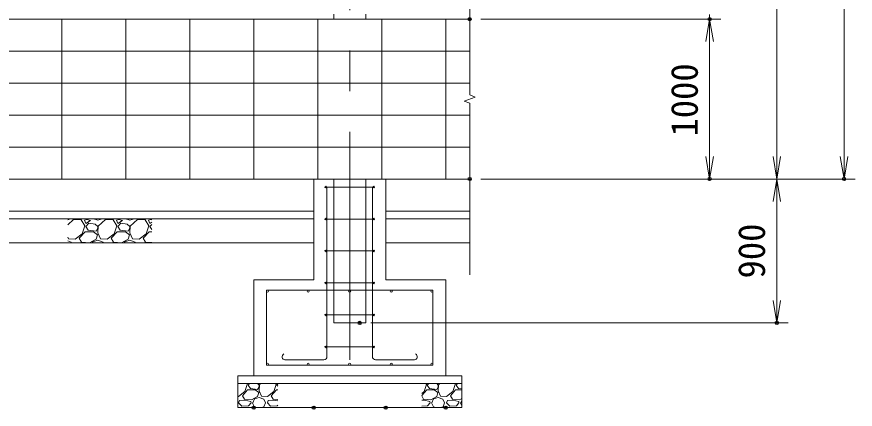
# Model space of a CAD drawing. Units: millimetres at full size. Extents: x -14700 to 14700, y -10395 to 10395.
# Drawn here: x -6653 to -1412, y -6322 to -3867 of the extents above; entities that cross this region are included whole.
import ezdxf
from ezdxf.enums import TextEntityAlignment as Align

# ---------------------------------------------------------------- set-up
doc = ezdxf.new("R2010")
doc.units = ezdxf.units.MM
doc.header["$LTSCALE"] = 40
doc.header["$PDMODE"] = 32
doc.header["$PDSIZE"] = 20
doc.linetypes.add('USER1', pattern=[50.8, 31.75, -6.35, 6.35, -6.35])
for name, color, linetype, lineweight in [('0-1_D-STR-DIM', 7, 'Continuous', 13), ('0-2_0', 7, 'Continuous', 18), ('0-4_D-STR3', 3, 'Continuous', 13), ('0-5_D-BGD', 7, 'Continuous', 18), ('0-6_D-STR4', 7, 'Continuous', 18), ('0-7_D-DCR-HCH', 7, 'Continuous', 13), ('0-9_D-STR1', 1, 'Continuous', 18), ('0-A_D-BMK', 2, 'USER1', 13)]:
    doc.layers.add(name, color=color, linetype=linetype, lineweight=lineweight)
doc.layers.add('0-3_Defpoints', color=253, linetype='Continuous')
doc.styles.add('ＭＳ ゴシック', font='')
doc.styles.get('ＭＳ ゴシック').set_extended_font_data('MS Gothic')

# ---------------------------------------------------------------- blocks, each defined once
blk = doc.blocks.new('_Open')
at = {"layer": '0-2_0'}
blk.add_line((-40, 6.67), (0, 0), dxfattribs=at)
blk.add_lwpolyline([(-40, -6.67), (0, 0), (-40, 0)], dxfattribs=at)

msp = doc.modelspace()

# ---------------------------------------------------------------- linework, layer by layer
at = {"layer": '0-1_D-STR-DIM'}
for p, q in [((-1482.27, 5147.74), (-1482.27, -4882.26)), ((-1902.27, -4882.26), (-1902.27, 4147.74)), ((-3822.27, -2527.91), (-3822.27, -4356.6)), ((-2322.27, -3852.26), (-2322.27, -3882.26)), ((-3752.27, -3882.26), (-2252.27, -3882.26)), ((-3752.27, -3882.26), (-2252.27, -3882.26)), ((-2322.27, -3882.26), (-2322.27, -4882.26)), ((-2322.27, -4022.26), (-2322.27, -4162.26)), ((-3857.5, -4395.08), (-3787.02, -4369.43)), ((-3822.26, -4407.91), (-3857.5, -4395.08)), ((-3787.02, -4369.43), (-3822.26, -4356.61)), ((-3822.27, -4407.91), (-3822.27, -5482.26)), ((-3752.27, -4882.26), (-1832.27, -4882.26)), ((-3752.27, -4882.26), (-2252.27, -4882.26)), ((-3752.27, -4882.26), (-1832.27, -4882.26)), ((-3752.27, -4882.26), (-1412.27, -4882.26)), ((-1902.27, -4882.26), (-1902.27, -5782.26)), ((-4439.77, -5782.26), (-1832.27, -5782.26))]:
    msp.add_line(p, q, dxfattribs=at)
at = {"layer": '0-3_Defpoints'}
for p in [(-3822.27, -3882.26), (-2322.27, -3882.26), (-3822.27, -4882.26), (-2322.27, -4882.26), (-1482.27, -4882.26), (-4509.77, -5782.26), (-1902.27, -5782.26), (-5172.27, -6312.26), (-4797.27, -6312.26), (-4347.27, -6312.26), (-3972.27, -6312.26)]:
    msp.add_point(p, dxfattribs=at)
at = {"layer": '0-4_D-STR3'}
for p, q in [((-4422.27, -4932.36), (-4722.27, -4932.36)), ((-4714.27, -5992.69), (-4714.27, -4932.36)), ((-4572.27, -4932.36), (-4572.27, -6012.69)), ((-4430.27, -5992.69), (-4430.27, -4932.36)), ((-4422.27, -5132.36), (-4722.27, -5132.36)), ((-4422.27, -5332.36), (-4722.27, -5332.36)), ((-4422.27, -5532.36), (-4722.27, -5532.36)), ((-4052.27, -5577.26), (-5092.27, -5577.26)), ((-5092.27, -6047.26), (-5092.27, -5577.26)), ((-4052.27, -6047.26), (-4052.27, -5577.26)), ((-4422.27, -5732.36), (-4722.27, -5732.36)), ((-4422.27, -5932.36), (-4722.27, -5932.36)), ((-4734.27, -6012.69), (-4977.28, -6012.69)), ((-4410.27, -6012.69), (-4167.26, -6012.69)), ((-4052.27, -6047.26), (-5092.27, -6047.26))]:
    msp.add_line(p, q, dxfattribs=at)
for centre, radius in [((-4722.27, -4932.36), 5), ((-4422.27, -4932.36), 5), ((-4722.27, -5132.36), 5), ((-4422.27, -5132.36), 5), ((-4722.27, -5332.36), 5), ((-4422.27, -5332.36), 5), ((-4722.27, -5532.36), 5), ((-4422.27, -5532.36), 5), ((-5085.77, -5583.76), 6.5), ((-4832.27, -5583.76), 6.5), ((-4572.27, -5583.76), 6.5), ((-4312.27, -5583.76), 6.5), ((-4058.77, -5583.76), 6.5), ((-4722.27, -5732.36), 5), ((-4422.27, -5732.36), 5), ((-4722.27, -5932.36), 5), ((-4422.27, -5932.36), 5), ((-5085.77, -6040.76), 6.5), ((-4832.27, -6040.76), 6.5), ((-4572.27, -6040.76), 6.5), ((-4312.27, -6040.76), 6.5), ((-4058.77, -6040.76), 6.5)]:
    msp.add_circle(centre, radius, dxfattribs=at)
for centre, radius, start, end in [((-4976.45, -5994.03), 18.68, 111.66589, 272.52545), ((-4734.27, -5992.69), 20, 270, 0), ((-4410.27, -5992.69), 20, 180, 270), ((-4168.08, -5994.03), 18.68, 267.47455, 68.33411)]:
    msp.add_arc(centre, radius, start, end, dxfattribs=at)
at = {"layer": '0-5_D-BGD'}
for p, q in [((-3822.27, -3882.26), (-10772.27, -3882.26)), ((-6372.27, -3882.26), (-6372.27, -4882.26)), ((-5972.27, -3882.26), (-5972.27, -4882.26)), ((-5572.27, -3882.26), (-5572.27, -4882.26)), ((-5172.27, -3882.26), (-5172.27, -4882.26)), ((-4772.27, -3882.26), (-4772.27, -4882.26)), ((-4372.27, -3882.26), (-4372.27, -4882.26)), ((-3972.27, -3882.26), (-3972.27, -4882.26)), ((-3822.27, -4082.26), (-10772.27, -4082.26)), ((-3822.27, -4282.26), (-10772.27, -4282.26)), ((-3822.27, -4482.26), (-10772.27, -4482.26)), ((-3822.27, -4682.26), (-11297.27, -4682.26)), ((-3822.27, -4682.26), (-10772.27, -4682.26)), ((-3822.27, -4882.26), (-11297.27, -4882.26)), ((-4797.27, -5082.26), (-7347.27, -5082.26)), ((-3822.27, -5082.26), (-4347.27, -5082.26)), ((-4797.27, -5132.26), (-7347.27, -5132.26)), ((-3822.27, -5132.26), (-4347.27, -5132.26)), ((-4797.27, -5282.26), (-7347.27, -5282.26)), ((-3822.27, -5282.26), (-4347.27, -5282.26))]:
    msp.add_line(p, q, dxfattribs=at)
at = {"layer": '0-6_D-STR4'}
for p, q in [((-4797.27, -5512.26), (-4797.27, -4882.26)), ((-4347.27, -5512.26), (-4347.27, -4882.26)), ((-5172.27, -6112.26), (-5172.27, -5512.26)), ((-4797.27, -5512.26), (-5172.27, -5512.26)), ((-4347.27, -5512.26), (-3972.27, -5512.26)), ((-3972.27, -6112.26), (-3972.27, -5512.26)), ((-3872.27, -6112.26), (-5272.27, -6112.26)), ((-5272.27, -6112.26), (-5272.27, -6312.26)), ((-3872.27, -6112.26), (-3872.27, -6312.26)), ((-3872.27, -6162.26), (-5272.27, -6162.26)), ((-3872.27, -6312.26), (-5272.27, -6312.26))]:
    msp.add_line(p, q, dxfattribs=at)
at = {"layer": '0-7_D-DCR-HCH'}
for p, q in [((-6334.77, -5137.09), (-6318.35, -5132.26)), ((-6298.18, -5134.45), (-6334.77, -5167.85)), ((-6250.18, -5138.45), (-6298.18, -5134.45)), ((-6216.18, -5134.45), (-6230.18, -5140.45)), ((-6192.18, -5142.45), (-6216.18, -5134.45)), ((-6174.02, -5132.26), (-6146.18, -5140.45)), ((-6146.18, -5140.45), (-6118.35, -5132.26)), ((-6098.18, -5134.45), (-6144.18, -5176.45)), ((-6050.18, -5138.45), (-6098.18, -5134.45)), ((-6016.18, -5134.45), (-6030.18, -5140.45)), ((-5992.18, -5142.45), (-6016.18, -5134.45)), ((-5974.02, -5132.26), (-5946.18, -5140.45)), ((-5946.18, -5140.45), (-5918.35, -5132.26)), ((-5898.18, -5134.45), (-5944.18, -5176.45)), ((-5850.18, -5138.45), (-5898.18, -5134.45)), ((-5816.18, -5134.45), (-5830.18, -5140.45)), ((-5809.77, -5136.59), (-5816.18, -5134.45)), ((-6228.18, -5174.45), (-6250.18, -5138.45)), ((-6244.18, -5224.45), (-6228.18, -5174.45)), ((-6230.18, -5140.45), (-6222.18, -5160.45)), ((-6222.18, -5160.45), (-6192.18, -5142.45)), ((-6202.18, -5158.45), (-6222.18, -5178.45)), ((-6222.18, -5178.45), (-6206.18, -5202.45)), ((-6162.18, -5164.45), (-6202.18, -5158.45)), ((-6146.18, -5178.45), (-6162.18, -5164.45)), ((-6144.18, -5176.45), (-6146.18, -5218.45)), ((-6146.18, -5190.45), (-6146.18, -5178.45)), ((-6028.18, -5174.45), (-6050.18, -5138.45)), ((-6044.18, -5224.45), (-6028.18, -5174.45)), ((-6030.18, -5140.45), (-6022.18, -5160.45)), ((-6022.18, -5160.45), (-5992.18, -5142.45)), ((-6002.18, -5158.45), (-6022.18, -5178.45)), ((-6022.18, -5178.45), (-6006.18, -5202.45)), ((-5962.18, -5164.45), (-6002.18, -5158.45)), ((-5946.18, -5178.45), (-5962.18, -5164.45)), ((-5944.18, -5176.45), (-5946.18, -5218.45)), ((-5946.18, -5190.45), (-5946.18, -5178.45)), ((-5828.18, -5174.45), (-5850.18, -5138.45)), ((-5844.18, -5224.45), (-5828.18, -5174.45)), ((-5830.18, -5140.45), (-5822.18, -5160.45)), ((-5822.18, -5160.45), (-5809.77, -5153)), ((-5809.77, -5166.04), (-5822.18, -5178.45)), ((-5822.18, -5178.45), (-5809.77, -5197.07)), ((-6262.18, -5252.45), (-6226.18, -5212.45)), ((-6226.18, -5212.45), (-6174.18, -5212.45)), ((-6206.18, -5202.45), (-6156.18, -5208.45)), ((-6174.18, -5212.45), (-6148.18, -5230.45)), ((-6156.18, -5208.45), (-6146.18, -5190.45)), ((-6148.18, -5230.45), (-6156.18, -5258.45)), ((-6146.18, -5218.45), (-6130.18, -5256.45)), ((-6088.18, -5258.45), (-6044.18, -5224.45)), ((-6062.18, -5252.45), (-6026.18, -5212.45)), ((-6026.18, -5212.45), (-5974.18, -5212.45)), ((-6006.18, -5202.45), (-5956.18, -5208.45)), ((-5974.18, -5212.45), (-5948.18, -5230.45)), ((-5956.18, -5208.45), (-5946.18, -5190.45)), ((-5948.18, -5230.45), (-5956.18, -5258.45)), ((-5946.18, -5218.45), (-5930.18, -5256.45)), ((-5888.18, -5258.45), (-5844.18, -5224.45)), ((-5862.18, -5252.45), (-5826.18, -5212.45)), ((-5826.18, -5212.45), (-5809.77, -5212.45)), ((-6334.77, -5245.56), (-6330.18, -5256.45)), ((-6334.77, -5268.73), (-6314.18, -5276.45)), ((-6314.18, -5276.45), (-6311.5, -5282.26)), ((-6248.18, -5276.45), (-6262.18, -5252.45)), ((-6198.18, -5280.45), (-6248.18, -5276.45)), ((-6156.18, -5258.45), (-6198.18, -5280.45)), ((-6181.53, -5282.26), (-6178.18, -5274.45)), ((-6178.18, -5274.45), (-6146.18, -5264.45)), ((-6146.18, -5264.45), (-6114.18, -5276.45)), ((-6130.18, -5256.45), (-6088.18, -5258.45)), ((-6114.18, -5276.45), (-6111.5, -5282.26)), ((-6048.18, -5276.45), (-6062.18, -5252.45)), ((-5998.18, -5280.45), (-6048.18, -5276.45)), ((-5956.18, -5258.45), (-5998.18, -5280.45)), ((-5981.53, -5282.26), (-5978.18, -5274.45)), ((-5978.18, -5274.45), (-5946.18, -5264.45)), ((-5946.18, -5264.45), (-5914.18, -5276.45)), ((-5930.18, -5256.45), (-5888.18, -5258.45)), ((-5914.18, -5276.45), (-5911.5, -5282.26)), ((-5848.18, -5276.45), (-5862.18, -5252.45)), ((-5809.77, -5279.52), (-5848.18, -5276.45)), ((-5226.88, -6212.25), (-5212.48, -6167.25)), ((-5212.48, -6167.25), (-5215.53, -6162.26)), ((-5198.49, -6162.26), (-5207.08, -6170.85)), ((-5207.08, -6170.85), (-5192.68, -6192.45)), ((-5138.68, -6170.85), (-5148.49, -6162.26)), ((-5147.68, -6197.85), (-5138.68, -6181.65)), ((-5136.88, -6169.05), (-5138.68, -6206.85)), ((-5138.68, -6181.65), (-5138.68, -6170.85)), ((-5129.45, -6162.26), (-5136.88, -6169.05)), ((-5046.88, -6212.25), (-5032.48, -6167.25)), ((-5032.48, -6167.25), (-5035.53, -6162.26)), ((-5022.27, -6166.04), (-5027.08, -6170.85)), ((-5027.08, -6170.85), (-5022.27, -6178.07)), ((-4106.88, -6212.25), (-4092.48, -6167.25)), ((-4092.48, -6167.25), (-4095.53, -6162.26)), ((-4078.49, -6162.26), (-4087.08, -6170.85)), ((-4087.08, -6170.85), (-4072.68, -6192.45)), ((-4018.68, -6170.85), (-4028.49, -6162.26)), ((-4027.68, -6197.85), (-4018.68, -6181.65)), ((-4016.88, -6169.05), (-4018.68, -6206.85)), ((-4018.68, -6181.65), (-4018.68, -6170.85)), ((-4009.45, -6162.26), (-4016.88, -6169.05)), ((-3926.88, -6212.25), (-3912.48, -6167.25)), ((-3912.48, -6167.25), (-3915.53, -6162.26)), ((-3898.49, -6162.26), (-3907.08, -6170.85)), ((-3907.08, -6170.85), (-3892.68, -6192.45)), ((-5243.08, -6237.45), (-5210.68, -6201.45)), ((-5210.68, -6201.45), (-5163.88, -6201.45)), ((-5192.68, -6192.45), (-5147.68, -6197.85)), ((-5163.88, -6201.45), (-5140.48, -6217.65)), ((-5140.48, -6217.65), (-5147.68, -6242.85)), ((-5138.68, -6206.85), (-5124.28, -6241.05)), ((-5086.48, -6242.85), (-5046.88, -6212.25)), ((-5063.08, -6237.45), (-5030.68, -6201.45)), ((-5030.68, -6201.45), (-5022.27, -6201.45)), ((-4122.27, -6236.55), (-4090.68, -6201.45)), ((-4122.27, -6224.14), (-4106.88, -6212.25)), ((-4090.68, -6201.45), (-4043.88, -6201.45)), ((-4072.68, -6192.45), (-4027.68, -6197.85)), ((-4043.88, -6201.45), (-4020.48, -6217.65)), ((-4020.48, -6217.65), (-4027.68, -6242.85)), ((-4018.68, -6206.85), (-4004.28, -6241.05)), ((-3966.48, -6242.85), (-3926.88, -6212.25)), ((-3943.08, -6237.45), (-3910.68, -6201.45)), ((-3910.68, -6201.45), (-3872.27, -6201.45)), ((-3892.68, -6192.45), (-3872.27, -6194.9)), ((-5266.48, -6282.45), (-5261.08, -6268.05)), ((-5246.68, -6304.05), (-5266.48, -6282.45)), ((-5226.88, -6264.45), (-5261.08, -6268.05)), ((-5230.48, -6259.05), (-5243.08, -6237.45)), ((-5185.48, -6262.65), (-5230.48, -6259.05)), ((-5190.88, -6273.45), (-5226.88, -6264.45)), ((-5189.08, -6282.45), (-5205.28, -6300.45)), ((-5189.08, -6282.45), (-5190.88, -6273.45)), ((-5147.68, -6242.85), (-5185.48, -6262.65)), ((-5180.08, -6282.45), (-5169.28, -6307.65)), ((-5178.28, -6282.45), (-5167.48, -6257.25)), ((-5167.48, -6257.25), (-5138.68, -6248.25)), ((-5138.68, -6248.25), (-5109.88, -6259.05)), ((-5124.28, -6241.05), (-5086.48, -6242.85)), ((-5109.88, -6259.05), (-5099.08, -6282.45)), ((-5108.08, -6307.65), (-5099.08, -6282.45)), ((-5086.48, -6282.45), (-5081.08, -6268.05)), ((-5066.68, -6304.05), (-5086.48, -6282.45)), ((-5046.88, -6264.45), (-5081.08, -6268.05)), ((-5050.48, -6259.05), (-5063.08, -6237.45)), ((-5022.27, -6261.31), (-5050.48, -6259.05)), ((-5022.27, -6270.6), (-5046.88, -6264.45)), ((-4110.48, -6259.05), (-4122.27, -6238.84)), ((-4106.88, -6264.45), (-4122.27, -6266.07)), ((-4065.48, -6262.65), (-4110.48, -6259.05)), ((-4070.88, -6273.45), (-4106.88, -6264.45)), ((-4069.08, -6282.45), (-4085.28, -6300.45)), ((-4069.08, -6282.45), (-4070.88, -6273.45)), ((-4027.68, -6242.85), (-4065.48, -6262.65)), ((-4060.08, -6282.45), (-4049.28, -6307.65)), ((-4058.28, -6282.45), (-4047.48, -6257.25)), ((-4047.48, -6257.25), (-4018.68, -6248.25)), ((-4018.68, -6248.25), (-3989.88, -6259.05)), ((-4004.28, -6241.05), (-3966.48, -6242.85)), ((-3989.88, -6259.05), (-3979.08, -6282.45)), ((-3988.08, -6307.65), (-3979.08, -6282.45)), ((-3966.48, -6282.45), (-3961.08, -6268.05)), ((-3946.68, -6304.05), (-3966.48, -6282.45)), ((-3926.88, -6264.45), (-3961.08, -6268.05)), ((-3930.48, -6259.05), (-3943.08, -6237.45)), ((-3885.48, -6262.65), (-3930.48, -6259.05)), ((-3890.88, -6273.45), (-3926.88, -6264.45)), ((-3889.08, -6282.45), (-3905.28, -6300.45)), ((-3889.08, -6282.45), (-3890.88, -6273.45)), ((-3872.27, -6255.73), (-3885.48, -6262.65)), ((-3880.08, -6282.45), (-3872.27, -6300.68)), ((-3878.28, -6282.45), (-3872.27, -6268.42)), ((-5263.32, -6312.26), (-5272.27, -6311.52)), ((-5205.28, -6300.45), (-5246.68, -6304.05)), ((-5201.68, -6311.25), (-5204.04, -6312.26)), ((-5198.64, -6312.26), (-5201.68, -6311.25)), ((-5169.28, -6307.65), (-5153.6, -6312.26)), ((-5123.77, -6312.26), (-5108.08, -6307.65)), ((-5095.48, -6311.25), (-5096.59, -6312.26)), ((-5083.32, -6312.26), (-5095.48, -6311.25)), ((-5025.28, -6300.45), (-5066.68, -6304.05)), ((-5022.27, -6297.1), (-5025.28, -6300.45)), ((-5022.27, -6311.5), (-5024.04, -6312.26)), ((-4085.28, -6300.45), (-4122.27, -6303.67)), ((-4081.68, -6311.25), (-4084.04, -6312.26)), ((-4078.64, -6312.26), (-4081.68, -6311.25)), ((-4049.28, -6307.65), (-4033.6, -6312.26)), ((-4003.77, -6312.26), (-3988.08, -6307.65)), ((-3975.48, -6311.25), (-3976.59, -6312.26)), ((-3963.32, -6312.26), (-3975.48, -6311.25)), ((-3905.28, -6300.45), (-3946.68, -6304.05)), ((-3901.68, -6311.25), (-3904.04, -6312.26)), ((-3898.64, -6312.26), (-3901.68, -6311.25))]:
    msp.add_line(p, q, dxfattribs=at)
for points in [[(-6330.18, -5256.45), (-6288.18, -5258.45), (-6244.18, -5224.45)], [(-5272.27, -6242.57), (-5266.48, -6242.85), (-5226.88, -6212.25)]]:
    msp.add_lwpolyline(points, dxfattribs=at)
at = {"layer": '0-9_D-STR1'}
for p, q in [((-4672.27, -3850.26), (-4672.27, -3882.26)), ((-4472.27, -3882.26), (-4472.27, -3850.26))]:
    msp.add_line(p, q, dxfattribs=at)
msp.add_lwpolyline([(-4672.27, -4882.26), (-4672.27, -5782.26), (-4472.27, -5782.26), (-4472.27, -4882.26)], dxfattribs=at)
at = {"layer": '0-A_D-BMK'}
msp.add_line((-4572.27, -5857.26), (-4572.27, 5326.52), dxfattribs=at)

# ---------------------------------------------------------------- block references
at = {"layer": '0-1_D-STR-DIM', "xscale": 3.5, "yscale": 3.5}
for p, rotation in [((-2322.27, -3882.26), 90), ((-2322.27, -3882.26), 90), ((-2322.27, -4882.26), 270), ((-1902.27, -4882.26), 270), ((-1482.27, -4882.26), 270), ((-1902.27, -4882.26), 90), ((-1902.27, -5782.26), 270)]:
    msp.add_blockref('_Open', p, dxfattribs=dict(at, rotation=rotation))

# ---------------------------------------------------------------- texts
at = {"layer": '0-1_D-STR-DIM', "style": 'ＭＳ ゴシック'}
for s, p in [('1000', (-2345.89, -4616.48)), ('900', (-1925.89, -5504.24))]:
    msp.add_text(s, height=168.3, rotation=90, dxfattribs=at).set_placement(p, align=Align.BOTTOM_LEFT)

doc.saveas('drawing.dxf')
